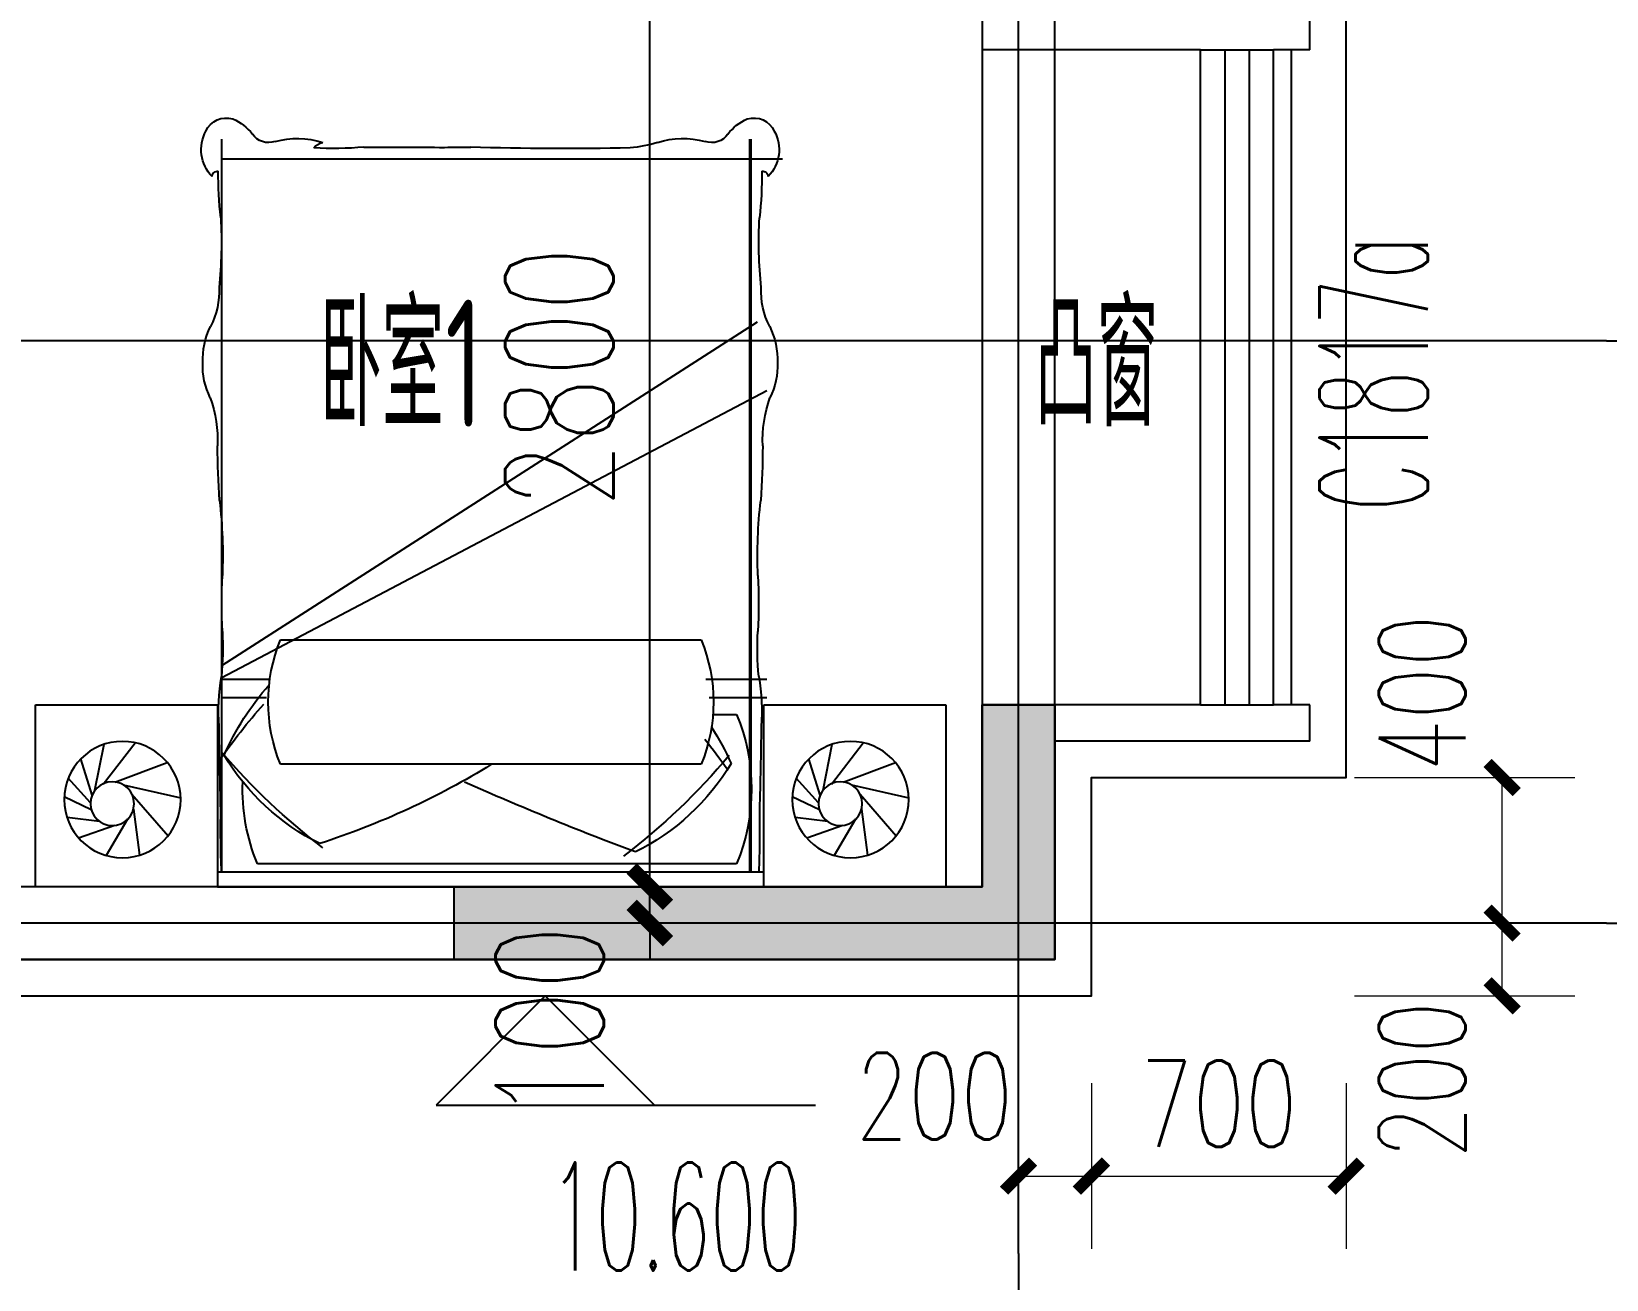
# Model space of a CAD drawing. Extents: x -129588 to 17450, y 1144 to 109436.
# Drawn here: x 1175 to 5501, y 72619 to 76048 of the extents above; entities that cross this region are included whole.
import ezdxf

# ---------------------------------------------------------------- set-up
doc = ezdxf.new("R2010")
doc.units = 0
doc.header["$LTSCALE"] = 1000
doc.header["$MEASUREMENT"] = 0
doc.layers.add('A-area(算全面积)', color=21, linetype='Continuous', plot=False)
doc.layers.add('A-FUR', color=8, linetype='Continuous', plot=False)
for name, color, linetype in [('A-看线', 105, 'Continuous'), ('A-第三道尺寸线', 105, 'Continuous'), ('A-线脚看线', 9, 'Continuous'), ('AXIS', 3, 'Continuous'), ('DIM_ELEV', 3, 'Continuous'), ('DOTE', 16, 'Continuous'), ('PUB_HATCH', 8, 'Continuous'), ('PUB_TEXT', 7, 'Continuous'), ('WALL', 2, 'Continuous'), ('WINDOW', 4, 'Continuous'), ('WINDOW_TEXT', 7, 'Continuous'), ('剪力墙', 6, 'Continuous')]:
    doc.layers.add(name, color=color, linetype=linetype)
doc.layers.add('A-第四道尺寸线(线脚尺寸)', color=105, linetype='Continuous', lineweight=5)
doc.styles.add('_TCH_DIM', font='SIMPLEX.shx', dxfattribs={"width": 0.7, "bigfont": 'GBCBIG.shx'})
doc.styles.add('_TCH_DIM_T3', font='SIMPLEX.shx', dxfattribs={"width": 0.705882, "bigfont": 'GBCBIG.shx'})
doc.styles.add('_TCH_WINDOW', font='SIMPLEX.shx', dxfattribs={"width": 0.7, "height": 3.5, "bigfont": 'GBCBIG.shx'})
doc.styles.get("Standard").update_dxf_attribs({"font": 'gbenor.shx', "width": 0.7, "bigfont": 'gbcbig.shx'})
doc.dimstyles.new('_TCH_ARCH&&100', dxfattribs={"dimtxt": 297.5, "dimasz": 100, "dimexe": 250, "dimexo": 300, "dimgap": 100, "dimtad": 1, "dimdec": 0, "dimzin": 0, "dimdsep": 46, "dimtxsty": '_TCH_DIM_T3', "dimblk": 'ARCHTICK', "dimcen": 0.09, "dimclrt": 7, "dimazin": 2, "dimtfac": 1, "dimtdec": 0, "dimtix": 1, "dimtmove": 2, "dimatfit": 3, "dimfxl": 0, "dimtolj": 1, "dimtzin": 0, "dimarcsym": 0})
doc.dimstyles.new('_TCH_ARCH&&80', dxfattribs={"dimtxt": 238, "dimasz": 80, "dimexe": 200, "dimexo": 240, "dimgap": 80, "dimtad": 1, "dimdec": 0, "dimzin": 0, "dimdsep": 46, "dimtxsty": '_TCH_DIM_T3', "dimblk": 'ARCHTICK', "dimcen": 0.09, "dimclrt": 7, "dimazin": 2, "dimtfac": 1, "dimtdec": 0, "dimtix": 1, "dimtmove": 2, "dimatfit": 3, "dimfxl": 0, "dimtolj": 1, "dimtzin": 0, "dimarcsym": 0})

# ---------------------------------------------------------------- blocks, each defined once
blk = doc.blocks.new('zhouxianssceng0329')
at = {"layer": 'DOTE'}
for p, q in [((3886.3, 132089.9), (3886.3, 156469.4)), ((5501.3, 134598.2), (-44988.6, 134598.2)), ((5501.3, 132998.2), (-44988.6, 132998.2))]:
    blk.add_line(p, q, dxfattribs=at)
blk = doc.blocks.new('jgjlq030328')
at = {"layer": 'PUB_HATCH'}
blk.add_hatch(color=256, dxfattribs=at).paths.add_polyline_path([(-242335, 7111.9), (-242335, 6411.9), (-243985, 6411.9), (-243985, 6611.9), (-242535, 6611.9), (-242535, 7111.9)])
at = {"layer": '剪力墙'}
blk.add_lwpolyline([(-242335, 7111.9), (-242335, 6411.9), (-243985, 6411.9), (-243985, 6611.9), (-242535, 6611.9), (-242535, 7111.9)], close=True, dxfattribs=at)
blk = doc.blocks.new('床-次')
for p, q in [((0, 1250), (-500, 1250)), ((-500, 1250), (-500, 750)), ((0, 750), (0, 1250)), ((-211.2, 1097.1), (-246.7, 1171.4)), ((-251.5, 1094.8), (-351.2, 1125.9)), ((-230.3, 1099.5), (-298, 1160.7)), ((-179.1, 1074.2), (-189.7, 1163.7)), ((-168.5, 1032.8), (-133.7, 1131.8)), ((-264.8, 1087), (-391.3, 1061.6)), ((-281.6, 1064.1), (-395.4, 976.5)), ((-185.3, 997.5), (-85.7, 1056.5)), ((-287.6, 1032.1), (-341.4, 888.3)), ((-279.8, 1009.2), (-244.4, 851.5)), ((-253.8, 985.3), (-140.1, 886)), ((-212.8, 981.5), (-86.3, 964.7)), ((-40, 738.5), (-2054.4, 738.5)), ((-40, 738.5), (-2054.4, 738.5)), ((-1999.7, 738.5), (-1999.7, -801.2)), ((-608.2, 738.5), (-1552.4, -732.5)), ((-575.1, 738.5), (-1363.6, -758.2)), ((-570.6, 738.5), (-570.6, 606)), ((-519.8, 738.5), (-519.8, 615.5)), ((-500, 750), (0, 750)), ((-40, -750), (-40, 750)), ((-40, 750), (0, 750)), ((0, 750), (0, -750)), ((-63, -675.7), (-63, 640.9)), ((-678.3, 577.3), (-678.3, -578.2)), ((-336.3, -578.2), (-336.3, 577.3)), ((-570.6, -590.9), (-570.6, -758.2)), ((-519.8, -600.4), (-519.8, -758.2)), ((-473.4, -610.8), (-473.4, -675.7)), ((-40, -711.5), (-2054.4, -711.5)), ((-40, -715.5), (-2054.4, -715.5)), ((0, -750), (-500, -750)), ((-500, -750), (-500, -1250)), ((0, -750), (-40, -750)), ((0, -1250), (0, -750)), ((-230.3, -900.5), (-298, -839.3)), ((-211.2, -902.9), (-246.7, -828.6)), ((-179.1, -925.8), (-189.7, -836.3)), ((-251.5, -905.2), (-351.2, -874.1)), ((-168.5, -967.2), (-133.7, -868.2)), ((-281.6, -935.9), (-395.4, -1023.5)), ((-264.8, -913), (-391.3, -938.4)), ((-185.3, -1002.5), (-85.7, -943.5)), ((-287.6, -967.9), (-341.4, -1111.7)), ((-279.8, -990.8), (-244.4, -1148.5)), ((-253.8, -1014.7), (-140.1, -1114)), ((-212.8, -1018.5), (-86.3, -1035.3)), ((-500, -1250), (0, -1250))]:
    blk.add_line(p, q)
for centre, radius in [((-239.3, 1011.5), 160), ((-228.1, 1039.5), 60), ((-239.3, -988.5), 160), ((-228.1, -960.5), 60)]:
    blk.add_circle(centre, radius)
for centre, radius, start, end in [((-2050.6, 726), 61.8, 114.6552, 197.0582), ((-2025.4, 689.2), 106, 45.7841, 118.7213), ((-1447.1, 581), 209.9, 87.9632, 116.1276), ((-1430.8, 599), 192, 63.047, 92.6492), ((-1950.6, 749.2), 16, 93.3957, 183.4418), ((-1965.7, -466.9), 1215.2, 83.9678, 90.0408), ((-1770.2, 1899.8), 1160.2, 266.6495, 276.12), ((-1636.1, 955.2), 209.3, 267.1562, 297.4576), ((-1225.8, 1105.3), 355.3, 250.6064, 272.328), ((-1221.3, -1525.3), 2275.6, 85.9688, 89.7495), ((-909.2, 2045.3), 1309.4, 263.3302, 272.3581), ((-778.2, -773.7), 1512.6, 87.0776, 92.9224), ((-655.9, 1541.2), 805.5, 266.782, 275.5915), ((-480.7, 163.8), 583.8, 86.0367, 99.5331), ((532.5, -530), 1548.8, 124.5749, 131.8881), ((-774.9, -20652.4), 21401.2, 88.49238, 89.10433), ((-1546.8, -636.7), 1810.6, 37.3131, 49.4206), ((-160, -2198.1), 2939.9, 87.6616, 91.0116), ((-1983, 763.6), 138.4, 203.7061, 231.956), ((-58.4, 47), 749.3, 113.8347, 131.4622), ((-689.8, 185.7), 637.9, 26.4088, 59.0003), ((-2098.3, 610.2), 53.6, 340.2311, 55.8644), ((-268.2, 142.5), 539, 67.6212, 92.1024), ((-507.3, 161.9), 449.1, 67.6212, 112.3788), ((-1819.9, 531), 236, 164.9987, 197.1808), ((-2002.9, 452.2), 43.4, 129.0734, 167.946), ((-2962.5, 430.3), 933.9, 354.9526, 3.4165), ((-2185.6, 1136.9), 2172.2, 328.3558, 342.1044), ((5743.4, 272.5), 7776, 179.44258, 181.07566), ((-1219.9, 79.3), 812.7, 176.6723, 181.7242), ((-9950.5, -199.5), 7922.3, 358.6733, 1.8401), ((-7673.2, -3224.4), 8087.9, 20.45865, 24.04845), ((-2329.2, -362.3), 299.6, 341.3052, 356.0421), ((-1523.8, 732.7), 1810.6, 309.9646, 322.6869), ((-666.8, -113.7), 637.9, 300.9997, 333.5912), ((-1819.9, -528), 236, 162.8192, 195.0013), ((-2098.3, -607.2), 53.6, 304.1356, 19.7689), ((-507.3, -162.9), 449.1, 247.6212, 292.3788), ((555.5, 626), 1548.8, 231.6372, 235.4251), ((-35.4, 25), 749.3, 237.4638, 246.1653), ((-1983, -760.6), 138.4, 128.044, 156.2939), ((-268.2, -177.3), 539, 247.6212, 292.3788), ((-2050.6, -723), 61.8, 162.9418, 245.3448), ((-909.2, -2042.3), 1309.4, 87.6419, 96.6698), ((-778.2, 776.7), 1512.6, 267.0776, 272.9224), ((-655.9, -1538.2), 805.5, 84.4085, 93.218), ((-2025.4, -686.2), 106, 241.2787, 314.2159), ((-1950.6, -746.2), 16, 176.5582, 266.6043), ((-1965.7, 469.9), 1215.2, 269.9592, 276.0322), ((-1770.2, -1896.8), 1160.2, 83.88, 93.3505), ((-1636.1, -952.2), 209.3, 62.5424, 92.8438), ((-1447.1, -578), 209.9, 243.8724, 272.0368), ((-1430.8, -596), 192, 267.3508, 296.953), ((-1225.8, -1102.3), 355.3, 87.672, 109.3936), ((-1221.3, 1528.3), 2275.6, 270.2505, 274.0312), ((-480.7, -160.8), 583.8, 260.4669, 273.9633), ((-774.9, 20655.4), 21401.2, 270.89567, 271.50762), ((-160, 2201.1), 2939.9, 268.9884, 272.3384)]:
    blk.add_arc(centre, radius, start, end)
at = {"text_generation_flag": 4, "width": 0.8, "flags": 9}
for tag, p in [('XSIZE', (-239.3, 1011.5)), ('YSIZE', (-239.3, 1011.5)), ('XSIZE', (-239.3, -988.5)), ('YSIZE', (-239.3, -988.5))]:
    blk.add_attdef(tag, p, '', height=0.5, rotation=180, dxfattribs=at)
blk = doc.blocks.new('$TCHSYS$WIN2D')
for p, q in [((-0.5, 0.5), (0.5, 0.5)), ((-0.5, 0.5), (-0.5, -0.5)), ((0.5, 0.5), (0.5, -0.5)), ((0.5, 0.1667), (-0.5, 0.1667)), ((0.5, -0.1667), (-0.5, -0.1667)), ((-0.5, -0.5), (0.5, -0.5))]:
    blk.add_line(p, q)
blk = doc.blocks.new('_ArchTick')
at = {"color": 0, "linetype": 'ByBlock', "const_width": 0.4}
blk.add_lwpolyline([(-0.5, -0.5), (0.5, 0.5)], dxfattribs=at)
blk = doc.blocks.new('*D1081')
at = {"layer": 'A-第三道尺寸线', "color": 0, "lineweight": -2, "transparency": 16777216}
for p, q in [((93649.2, 159134.8), (93649.2, 159234.8)), ((93973, 159134.8), (93399.2, 159134.8)), ((93649.2, 159034.8), (93649.2, 159134.8)), ((93973, 159034.8), (93399.2, 159034.8)), ((93649.2, 159034.8), (93649.2, 158934.8))]:
    blk.add_line(p, q, dxfattribs=at)
at = {"layer": 'Defpoints', "color": 0, "transparency": 16777216}
for p in [(93649.2, 159134.8), (94273, 159134.8), (94273, 159034.8)]:
    blk.add_point(p, dxfattribs=at)
at = {"layer": 'A-第三道尺寸线', "color": 0, "lineweight": -2, "transparency": 16777216, "xscale": 100, "yscale": 100, "zscale": 100}
for p, rotation in [((93649.2, 159134.8), 270), ((93649.2, 159034.8), 90)]:
    blk.add_blockref('_ArchTick', p, dxfattribs=dict(at, rotation=rotation))
at = {"layer": 'A-第三道尺寸线', "color": 7, "transparency": 16777216, "insert": (93374.2, 158759.8), "char_height": 297.5, "attachment_point": 5, "rotation": 90, "style": '_TCH_DIM_T3'}
blk.add_mtext('\\A1;100', dxfattribs=at)
blk = doc.blocks.new('*D1082')
at = {"layer": 'A-第三道尺寸线', "color": 0, "lineweight": -2, "transparency": 16777216}
for p, q in [((93973, 161934.8), (93399.2, 161934.8)), ((93649.2, 159134.8), (93649.2, 161934.8)), ((93973, 159134.8), (93399.2, 159134.8))]:
    blk.add_line(p, q, dxfattribs=at)
at = {"layer": 'Defpoints', "color": 0, "transparency": 16777216}
for p in [(93649.2, 161934.8), (94273, 161934.8), (94273, 159134.8)]:
    blk.add_point(p, dxfattribs=at)
at = {"layer": 'A-第三道尺寸线', "color": 0, "lineweight": -2, "transparency": 16777216, "xscale": 100, "yscale": 100, "zscale": 100}
for p, rotation in [((93649.2, 161934.8), 90), ((93649.2, 159134.8), 270)]:
    blk.add_blockref('_ArchTick', p, dxfattribs=dict(at, rotation=rotation))
at = {"layer": 'A-第三道尺寸线', "color": 7, "transparency": 16777216, "insert": (93400.5, 160534.8), "char_height": 297.5, "attachment_point": 5, "rotation": 90, "style": '_TCH_DIM_T3'}
blk.add_mtext('\\A1;2800', dxfattribs=at)
blk = doc.blocks.new('ssxianjiao0329')
at = {"layer": 'A-线脚看线'}
blk.add_lwpolyline([(4636.3, 133598.2), (4636.3, 135398.2)], dxfattribs=at)
blk = doc.blocks.new('*D1547')
at = {"layer": 'A-第四道尺寸线(线脚尺寸)', "color": 0, "lineweight": -2, "transparency": 16777216}
for p, q in [((4809.2, 73998.2), (5414.6, 73998.2)), ((5214.6, 73598.2), (5214.6, 73998.2)), ((4809.2, 73598.2), (5414.6, 73598.2))]:
    blk.add_line(p, q, dxfattribs=at)
at = {"layer": 'Defpoints', "color": 0, "transparency": 16777216}
for p in [(4569.2, 73998.2), (5214.6, 73998.2), (4569.2, 73598.2)]:
    blk.add_point(p, dxfattribs=at)
at = {"layer": 'A-第四道尺寸线(线脚尺寸)', "color": 0, "lineweight": -2, "transparency": 16777216, "xscale": 80, "yscale": 80, "zscale": 80}
for p, rotation in [((5214.6, 73998.2), 90), ((5214.6, 73598.2), 270)]:
    blk.add_blockref('_ArchTick', p, dxfattribs=dict(at, rotation=rotation))
at = {"layer": 'A-第四道尺寸线(线脚尺寸)', "color": 7, "transparency": 16777216, "insert": (4994.6, 74229.4), "char_height": 238, "attachment_point": 5, "rotation": 90, "style": '_TCH_DIM_T3'}
blk.add_mtext('\\A1;400', dxfattribs=at)
blk = doc.blocks.new('*D1548')
at = {"layer": 'A-第四道尺寸线(线脚尺寸)', "color": 0, "lineweight": -2, "transparency": 16777216}
for p, q in [((4809.2, 73598.2), (5414.6, 73598.2)), ((5214.6, 73398.2), (5214.6, 73598.2)), ((4809.2, 73398.2), (5414.6, 73398.2))]:
    blk.add_line(p, q, dxfattribs=at)
at = {"layer": 'Defpoints', "color": 0, "transparency": 16777216}
for p in [(4569.2, 73598.2), (5214.6, 73598.2), (4569.2, 73398.2)]:
    blk.add_point(p, dxfattribs=at)
at = {"layer": 'A-第四道尺寸线(线脚尺寸)', "color": 0, "lineweight": -2, "transparency": 16777216, "xscale": 80, "yscale": 80, "zscale": 80}
for p, rotation in [((5214.6, 73598.2), 90), ((5214.6, 73398.2), 270)]:
    blk.add_blockref('_ArchTick', p, dxfattribs=dict(at, rotation=rotation))
at = {"layer": 'A-第四道尺寸线(线脚尺寸)', "color": 7, "transparency": 16777216, "insert": (4994.6, 73167), "char_height": 238, "attachment_point": 5, "rotation": 90, "style": '_TCH_DIM_T3'}
blk.add_mtext('\\A1;200', dxfattribs=at)
blk = doc.blocks.new('*D1549')
at = {"layer": 'A-第四道尺寸线(线脚尺寸)', "color": 0, "lineweight": -2, "transparency": 16777216}
for p, q in [((4086.3, 73158.2), (4086.3, 72702.9)), ((4786.3, 73158.2), (4786.3, 72702.9)), ((4086.3, 72902.9), (4786.3, 72902.9))]:
    blk.add_line(p, q, dxfattribs=at)
at = {"layer": 'Defpoints', "color": 0, "transparency": 16777216}
for p in [(4086.3, 73398.2), (4786.3, 73398.2), (4786.3, 72902.9)]:
    blk.add_point(p, dxfattribs=at)
at = {"layer": 'A-第四道尺寸线(线脚尺寸)', "color": 0, "lineweight": -2, "transparency": 16777216, "xscale": 80, "yscale": 80, "zscale": 80, "rotation": 180}
blk.add_blockref('_ArchTick', (4086.3, 72902.9), dxfattribs=at)
at = {"layer": 'A-第四道尺寸线(线脚尺寸)', "color": 0, "lineweight": -2, "transparency": 16777216, "xscale": 80, "yscale": 80, "zscale": 80}
blk.add_blockref('_ArchTick', (4786.3, 72902.9), dxfattribs=at)
at = {"layer": 'A-第四道尺寸线(线脚尺寸)', "color": 7, "transparency": 16777216, "insert": (4436.3, 73101.9), "char_height": 238, "attachment_point": 5, "style": '_TCH_DIM_T3'}
blk.add_mtext('\\A1;700', dxfattribs=at)
blk = doc.blocks.new('*D1550')
at = {"layer": 'A-第四道尺寸线(线脚尺寸)', "color": 0, "lineweight": -2, "transparency": 16777216}
for p, q in [((3886.3, 73158.2), (3886.3, 72702.9)), ((4086.3, 73158.2), (4086.3, 72702.9)), ((3886.3, 72902.9), (4086.3, 72902.9))]:
    blk.add_line(p, q, dxfattribs=at)
at = {"layer": 'Defpoints', "color": 0, "transparency": 16777216}
for p in [(3886.3, 73398.2), (4086.3, 73398.2), (4086.3, 72902.9)]:
    blk.add_point(p, dxfattribs=at)
at = {"layer": 'A-第四道尺寸线(线脚尺寸)', "color": 0, "lineweight": -2, "transparency": 16777216, "xscale": 80, "yscale": 80, "zscale": 80, "rotation": 180}
blk.add_blockref('_ArchTick', (3886.3, 72902.9), dxfattribs=at)
at = {"layer": 'A-第四道尺寸线(线脚尺寸)', "color": 0, "lineweight": -2, "transparency": 16777216, "xscale": 80, "yscale": 80, "zscale": 80}
blk.add_blockref('_ArchTick', (4086.3, 72902.9), dxfattribs=at)
at = {"layer": 'A-第四道尺寸线(线脚尺寸)', "color": 7, "transparency": 16777216, "insert": (3655.1, 73122.9), "char_height": 238, "attachment_point": 5, "style": '_TCH_DIM_T3'}
blk.add_mtext('\\A1;200', dxfattribs=at)
blk = doc.blocks.new('*D847')
at = {"layer": 'AXIS', "color": 0, "lineweight": -2, "transparency": 16777216}
for p, q in [((5801.3, 75198.2), (8251.3, 75198.2)), ((8001.3, 73598.2), (8001.3, 75198.2)), ((5801.3, 73598.2), (8251.3, 73598.2))]:
    blk.add_line(p, q, dxfattribs=at)
at = {"layer": 'Defpoints', "color": 0, "transparency": 16777216}
for p in [(5501.3, 75198.2), (8001.3, 75198.2), (5501.3, 73598.2)]:
    blk.add_point(p, dxfattribs=at)
at = {"layer": 'AXIS', "color": 0, "lineweight": -2, "transparency": 16777216, "xscale": 100, "yscale": 100, "zscale": 100}
for p, rotation in [((8001.3, 75198.2), 90), ((8001.3, 73598.2), 270)]:
    blk.add_blockref('_ArchTick', p, dxfattribs=dict(at, rotation=rotation))
at = {"layer": 'AXIS', "color": 7, "transparency": 16777216, "insert": (7752.6, 74398.2), "char_height": 297.5, "attachment_point": 5, "rotation": 90, "style": '_TCH_DIM_T3'}
blk.add_mtext('\\A1;1600', dxfattribs=at)
blk = doc.blocks.new('*D848')
at = {"layer": 'AXIS', "color": 0, "lineweight": -2, "transparency": 16777216}
for p, q in [((5801.3, 79898.2), (8251.3, 79898.2)), ((8001.3, 75198.2), (8001.3, 79898.2)), ((5801.3, 75198.2), (8251.3, 75198.2))]:
    blk.add_line(p, q, dxfattribs=at)
at = {"layer": 'Defpoints', "color": 0, "transparency": 16777216}
for p in [(5501.3, 79898.2), (8001.3, 79898.2), (5501.3, 75198.2)]:
    blk.add_point(p, dxfattribs=at)
at = {"layer": 'AXIS', "color": 0, "lineweight": -2, "transparency": 16777216, "xscale": 100, "yscale": 100, "zscale": 100}
for p, rotation in [((8001.3, 79898.2), 90), ((8001.3, 75198.2), 270)]:
    blk.add_blockref('_ArchTick', p, dxfattribs=dict(at, rotation=rotation))
at = {"layer": 'AXIS', "color": 7, "transparency": 16777216, "insert": (7752.6, 77548.2), "char_height": 297.5, "attachment_point": 5, "rotation": 90, "style": '_TCH_DIM_T3'}
blk.add_mtext('\\A1;4700', dxfattribs=at)
blk = doc.blocks.new('*D910')
at = {"layer": 'AXIS', "color": 0, "lineweight": -2, "transparency": 16777216}
for p, q in [((286.3, 72389.9), (286.3, 69939.9)), ((3886.3, 72389.9), (3886.3, 69939.9)), ((286.3, 70189.9), (3886.3, 70189.9))]:
    blk.add_line(p, q, dxfattribs=at)
at = {"layer": 'Defpoints', "color": 0, "transparency": 16777216}
for p in [(286.3, 72689.9), (3886.3, 72689.9), (3886.3, 70189.9)]:
    blk.add_point(p, dxfattribs=at)
at = {"layer": 'AXIS', "color": 0, "lineweight": -2, "transparency": 16777216, "xscale": 100, "yscale": 100, "zscale": 100, "rotation": 180}
blk.add_blockref('_ArchTick', (286.3, 70189.9), dxfattribs=at)
at = {"layer": 'AXIS', "color": 0, "lineweight": -2, "transparency": 16777216, "xscale": 100, "yscale": 100, "zscale": 100}
blk.add_blockref('_ArchTick', (3886.3, 70189.9), dxfattribs=at)
at = {"layer": 'AXIS', "color": 7, "transparency": 16777216, "insert": (2086.3, 70438.6), "char_height": 297.5, "attachment_point": 5, "style": '_TCH_DIM_T3'}
blk.add_mtext('\\A1;3600', dxfattribs=at)
blk = doc.blocks.new('a5huxing0323')
at = {"layer": 'A-看线'}
blk.add_lwpolyline([(94562, 161434.8), (94562, 159634.8)], dxfattribs=at)
at = {"layer": 'WALL'}
for p, q in [((94562, 161934.8), (94562, 161434.8)), ((95462, 161434.8), (95462, 161534.8)), ((95162, 161434.8), (94562, 161434.8)), ((95162, 161434.8), (95362, 161434.8)), ((95462, 161434.8), (95362, 161434.8)), ((94562, 159634.8), (94562, 159134.8)), ((95162, 159634.8), (94562, 159634.8)), ((95162, 159634.8), (95362, 159634.8)), ((95462, 159634.8), (95362, 159634.8)), ((95462, 159534.8), (95462, 159634.8)), ((94762, 159534.8), (94762, 158934.8)), ((95262, 159534.8), (94762, 159534.8)), ((95462, 159534.8), (95262, 159534.8)), ((94562, 159134.8), (91162, 159134.8)), ((94762, 158934.8), (90962, 158934.8))]:
    blk.add_line(p, q, dxfattribs=at)
at = {"layer": 'A-FUR', "extrusion": (-4.56361e-07, -1.25171e-07, -1), "zscale": -1.000000000000017, "rotation": 270}
blk.add_blockref('床-次', (-93212, 159134.8), dxfattribs=at)
at = {"layer": 'WINDOW'}
ref = blk.add_blockref('$TCHSYS$WIN2D', (95262, 160534.8), dxfattribs=dict(at, xscale=-1800, yscale=-200, zscale=-1800, rotation=270))
ref.add_attrib('A', 'C1817a', (95785.8, 160167.3), dxfattribs={"layer": 'WINDOW_TEXT', "height": 297.5, "rotation": 90, "style": '_TCH_WINDOW', "width": 0.494118})
at = {"layer": 'PUB_TEXT', "width": 0.7}
for s, height, p in [('卧室', 337.59, (92743.1, 160398)), ('凸窗', 337.59, (94706.4, 160400.2)), ('1', 350, (93087.1, 160398))]:
    blk.add_text(s, height=height, dxfattribs=at).set_placement(p)
at = {"layer": 'A-第三道尺寸线'}
dim = blk.add_aligned_dim(p1=(94273, 159134.8), p2=(94273, 161934.8), distance=623.8, dimstyle='_TCH_ARCH&&100', dxfattribs=at)
dim.commit()
dim.dimension.update_dxf_attribs({"geometry": '*D1082', "text_midpoint": (93400.5, 160534.8)})
dim = blk.add_linear_dim(base=(93649.2, 159134.8), p1=(94273, 159034.8), p2=(94273, 159134.8), angle=90, dimstyle='_TCH_ARCH&&100', dxfattribs=at)
dim.commit()
dim.dimension.update_dxf_attribs({"geometry": '*D1081', "text_midpoint": (93374.2, 158759.8), "dimtype": 161})
blk = doc.blocks.new('34cengxianjiao0427')
at = {"layer": 'A-第四道尺寸线(线脚尺寸)'}
for base, p1, p2, angle, picture, middle in [((5214.6, 73998.2), (4569.2, 73598.2), (4569.2, 73998.2), 90, '*D1547', (4994.6, 74229.4)), ((5214.6, 73598.2), (4569.2, 73398.2), (4569.2, 73598.2), 90, '*D1548', (4994.6, 73167)), ((4086.3, 72902.9), (3886.3, 73398.2), (4086.3, 73398.2), 0, '*D1550', (3655.1, 73122.9))]:
    dim = blk.add_linear_dim(base=base, p1=p1, p2=p2, angle=angle, dimstyle='_TCH_ARCH&&80', dxfattribs=at)
    dim.commit()
    dim.dimension.update_dxf_attribs({"geometry": picture, "text_midpoint": middle, "dimtype": 161})
dim = blk.add_aligned_dim(p1=(4086.3, 73398.2), p2=(4786.3, 73398.2), distance=-495.4, dimstyle='_TCH_ARCH&&80', dxfattribs=at)
dim.commit()
dim.dimension.update_dxf_attribs({"geometry": '*D1549', "text_midpoint": (4436.3, 73101.9)})

msp = doc.modelspace()

# ---------------------------------------------------------------- linework, layer by layer
at = {"layer": 'AXIS'}
for p, q in [((5501.3, 75198.2), (9501.3, 75198.2)), ((5501.3, 73598.2), (9501.3, 73598.2)), ((3886.3, 72689.9), (3886.3, 68689.9))]:
    msp.add_line(p, q, dxfattribs=at)

# ---------------------------------------------------------------- block references
msp.add_blockref('zhouxianssceng0329', (0, -59400))
at = {"layer": '剪力墙'}
msp.add_blockref('jgjlq030328', (246321.3, 67086.3), dxfattribs=at)

# ---------------------------------------------------------------- texts
at = {"layer": 'PUB_TEXT', "style": '_TCH_DIM', "width": 0.494118}
msp.add_text('10.600', height=297.5, dxfattribs=at).set_placement((2599, 72643.2))

# ---------------------------------------------------------------- dimensions: what is measured, and where the dimension line sits
at = {"layer": 'AXIS'}
for p1, p2, picture, middle in [((5501.3, 75198.2), (5501.3, 79898.2), '*D848', (7752.6, 77548.2)), ((5501.3, 73598.2), (5501.3, 75198.2), '*D847', (7752.6, 74398.2)), ((286.3, 72689.9), (3886.3, 72689.9), '*D910', (2086.3, 70438.6))]:
    dim = msp.add_aligned_dim(p1=p1, p2=p2, distance=-2500, dimstyle='_TCH_ARCH&&100', dxfattribs=at)
    dim.commit()
    dim.dimension.update_dxf_attribs({"geometry": picture, "text_midpoint": middle})

# ---------------------------------------------------------------- next in the draw order: block references
msp.add_blockref('a5huxing0323', (-90775.7, -85436.6))

# ---------------------------------------------------------------- next in the draw order: linework, layer by layer
msp.add_lwpolyline([(-3063.7, 73298.2), (1086.3, 73298.2), (1086.3, 73398.2), (4086.3, 73398.2), (4086.3, 73998.2), (4786.3, 73998.2), (4786.3, 80698.2), (4086.3, 80698.2), (4086.3, 83998.2), (-113.7, 83998.2), (-113.7, 84698.2), (2786.3, 84698.2), (2786.3, 88198.2), (2386.3, 88198.2), (2386.3, 94598.2), (1686.3, 94598.2), (1686.3, 95498.2), (-8613.7, 95498.2), (-8613.7, 92698.2), (-20213.7, 92698.2), (-20213.7, 89498.2)])
at = {"layer": 'A-area(算全面积)'}
msp.add_lwpolyline([(-404, 75098.2), (186.3, 75098.2), (186.3, 73498.2), (3986.3, 73498.2), (3986.3, 83898.2), (-213.7, 83898.2), (-213.7, 84798.2), (986.3, 84798.2), (986.3, 84798.2), (986.3, 87898.2), (1586.3, 87898.2), (1586.3, 95398.2), (-8513.7, 95398.2), (-8513.7, 92598.2), (-20113.7, 92598.2)], dxfattribs=at)
at = {"layer": 'DIM_ELEV'}
for p, q in [((2586.3, 73398.2), (2286.3, 73098.2)), ((2586.3, 73398.2), (2886.3, 73098.2)), ((2286.3, 73098.2), (3329, 73098.2))]:
    msp.add_line(p, q, dxfattribs=at)

# ---------------------------------------------------------------- next in the draw order: block references
msp.add_blockref('ssxianjiao0329', (0, -59400))
at = {"layer": 'A-第四道尺寸线(线脚尺寸)'}
msp.add_blockref('34cengxianjiao0427', (0, 0), dxfattribs=at)

doc.saveas('drawing.dxf')
